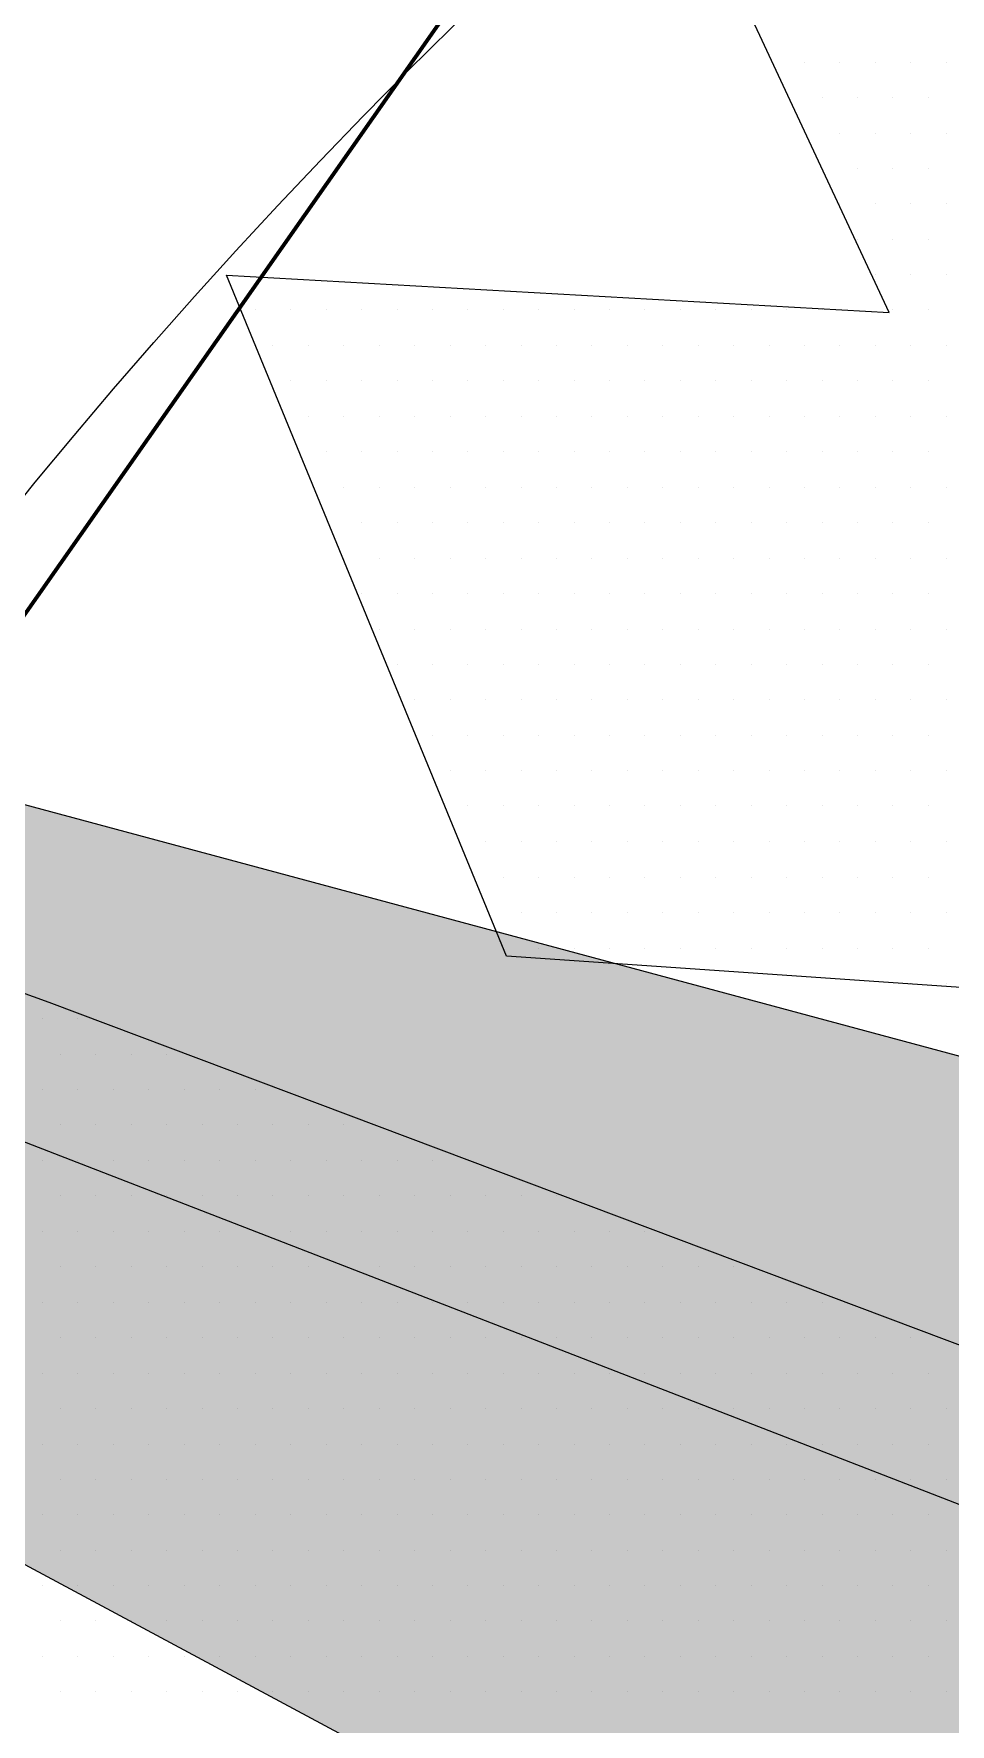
# Paper-space layout 'Layout1' of a CAD drawing. Extents: x -43 to 2298, y -18 to 768.
# Drawn here: x 1415.541 to 1417.914, y 74.926 to 79.303 of the extents above; entities that cross this region are included whole.
import ezdxf

# ---------------------------------------------------------------- set-up
doc = ezdxf.new("R2010")
doc.units = 0
doc.header["$LTSCALE"] = 2
doc.linetypes.add('CACHEX2', pattern=[0.75, 0.5, -0.25])
doc.layers.add('CARTOUCHE', color=7, linetype='Continuous')
doc.layers.add('LOGO', color=7, linetype='Continuous')

# ---------------------------------------------------------------- blocks, each defined once
blk = doc.blocks.new('A$C715108E3')
at = {"layer": 'LOGO', "color": 131}
for p, q in [((-15.2865, -5.8089), (-15.2865, -5.8089)), ((-15.203, -5.8089), (-15.203, -5.8089)), ((-15.1115, -5.8089), (-15.1115, -5.8089)), ((-15.0197, -5.8089), (-15.0197, -5.8089)), ((-14.9278, -5.8089), (-14.9278, -5.8089)), ((-14.8364, -5.8089), (-14.8364, -5.8089)), ((-15.2438, -5.9005), (-15.2438, -5.9005)), ((-15.1572, -5.9005), (-15.1572, -5.9005)), ((-15.0654, -5.9005), (-15.0654, -5.9005)), ((-14.9739, -5.9005), (-14.9739, -5.9005)), ((-14.8821, -5.9005), (-14.8821, -5.9005)), ((-15.2007, -5.9927), (-15.2007, -5.9927)), ((-15.1115, -5.9927), (-15.1115, -5.9927)), ((-15.0197, -5.9927), (-15.0197, -5.9927)), ((-14.9278, -5.9927), (-14.9278, -5.9927)), ((-14.8364, -5.9927), (-14.8364, -5.9927)), ((-15.1584, -6.0842), (-15.1584, -6.0842)), ((-15.1572, -6.0842), (-15.1572, -6.0842)), ((-15.0654, -6.0842), (-15.0654, -6.0842)), ((-14.9739, -6.0842), (-14.9739, -6.0842)), ((-14.8821, -6.0842), (-14.8821, -6.0842)), ((-15.1154, -6.1755), (-15.1154, -6.1755)), ((-15.1115, -6.1755), (-15.1115, -6.1755)), ((-15.0197, -6.1755), (-15.0197, -6.1755)), ((-14.9278, -6.1755), (-14.9278, -6.1755)), ((-14.8364, -6.1755), (-14.8364, -6.1755)), ((-15.0725, -6.2678), (-15.0725, -6.2678)), ((-15.0654, -6.2678), (-15.0654, -6.2678)), ((-14.9739, -6.2678), (-14.9739, -6.2678)), ((-14.8821, -6.2678), (-14.8821, -6.2678)), ((-15.0294, -6.3593), (-15.0294, -6.3593)), ((-15.0197, -6.3593), (-15.0197, -6.3593)), ((-14.9278, -6.3593), (-14.9278, -6.3593)), ((-14.8364, -6.3593), (-14.8364, -6.3593)), ((-16.6625, -6.4506), (-16.6625, -6.4506)), ((-16.625, -6.4506), (-16.625, -6.4506)), ((-16.5336, -6.4506), (-16.5336, -6.4506)), ((-16.4418, -6.4506), (-16.4418, -6.4506)), ((-16.3497, -6.4506), (-16.3497, -6.4506)), ((-16.2577, -6.4506), (-16.2577, -6.4506)), ((-16.1666, -6.4506), (-16.1666, -6.4506)), ((-16.0746, -6.4506), (-16.0746, -6.4506)), ((-15.983, -6.4506), (-15.983, -6.4506)), ((-15.8913, -6.4506), (-15.8913, -6.4506)), ((-15.7997, -6.4506), (-15.7997, -6.4506)), ((-15.7077, -6.4506), (-15.7077, -6.4506)), ((-15.616, -6.4506), (-15.616, -6.4506)), ((-15.5244, -6.4506), (-15.5244, -6.4506)), ((-15.4324, -6.4506), (-15.4324, -6.4506)), ((-15.3411, -6.4506), (-15.3411, -6.4506)), ((-15.2491, -6.4506), (-15.2491, -6.4506)), ((-15.1572, -6.4506), (-15.1572, -6.4506)), ((-14.9863, -6.4506), (-14.9863, -6.4506)), ((-14.9739, -6.4506), (-14.9739, -6.4506)), ((-14.8821, -6.4506), (-14.8821, -6.4506)), ((-16.6243, -6.5432), (-16.6243, -6.5432)), ((-16.5793, -6.5432), (-16.5793, -6.5432)), ((-16.4875, -6.5432), (-16.4875, -6.5432)), ((-16.3955, -6.5432), (-16.3955, -6.5432)), ((-16.3042, -6.5432), (-16.3042, -6.5432)), ((-16.2122, -6.5432), (-16.2122, -6.5432)), ((-16.1205, -6.5432), (-16.1205, -6.5432)), ((-16.0289, -6.5432), (-16.0289, -6.5432)), ((-15.9369, -6.5432), (-15.9369, -6.5432)), ((-15.8452, -6.5432), (-15.8452, -6.5432)), ((-15.7536, -6.5432), (-15.7536, -6.5432)), ((-15.6619, -6.5432), (-15.6619, -6.5432)), ((-15.5699, -6.5432), (-15.5699, -6.5432)), ((-15.4785, -6.5432), (-15.4785, -6.5432)), ((-15.3868, -6.5432), (-15.3868, -6.5432)), ((-15.2948, -6.5432), (-15.2948, -6.5432)), ((-15.203, -6.5432), (-15.203, -6.5432)), ((-15.1115, -6.5432), (-15.1115, -6.5432)), ((-15.0197, -6.5432), (-15.0197, -6.5432)), ((-14.9278, -6.5432), (-14.9278, -6.5432)), ((-14.8364, -6.5432), (-14.8364, -6.5432)), ((-16.5868, -6.6344), (-16.5868, -6.6344)), ((-16.5336, -6.6344), (-16.5336, -6.6344)), ((-16.4418, -6.6344), (-16.4418, -6.6344)), ((-16.3497, -6.6344), (-16.3497, -6.6344)), ((-16.2577, -6.6344), (-16.2577, -6.6344)), ((-16.1666, -6.6344), (-16.1666, -6.6344)), ((-16.0746, -6.6344), (-16.0746, -6.6344)), ((-15.983, -6.6344), (-15.983, -6.6344)), ((-15.8913, -6.6344), (-15.8913, -6.6344)), ((-15.7997, -6.6344), (-15.7997, -6.6344)), ((-15.7077, -6.6344), (-15.7077, -6.6344)), ((-15.616, -6.6344), (-15.616, -6.6344)), ((-15.5244, -6.6344), (-15.5244, -6.6344)), ((-15.4324, -6.6344), (-15.4324, -6.6344)), ((-15.3411, -6.6344), (-15.3411, -6.6344)), ((-15.2491, -6.6344), (-15.2491, -6.6344)), ((-15.1572, -6.6344), (-15.1572, -6.6344)), ((-15.0654, -6.6344), (-15.0654, -6.6344)), ((-14.9739, -6.6344), (-14.9739, -6.6344)), ((-14.8821, -6.6344), (-14.8821, -6.6344)), ((-16.5493, -6.7259), (-16.5493, -6.7259)), ((-16.4875, -6.7259), (-16.4875, -6.7259)), ((-16.3955, -6.7259), (-16.3955, -6.7259)), ((-16.3042, -6.7259), (-16.3042, -6.7259)), ((-16.2122, -6.7259), (-16.2122, -6.7259)), ((-16.1205, -6.7259), (-16.1205, -6.7259)), ((-16.0289, -6.7259), (-16.0289, -6.7259)), ((-15.9369, -6.7259), (-15.9369, -6.7259)), ((-15.8452, -6.7259), (-15.8452, -6.7259)), ((-15.7536, -6.7259), (-15.7536, -6.7259)), ((-15.6619, -6.7259), (-15.6619, -6.7259)), ((-15.5699, -6.7259), (-15.5699, -6.7259)), ((-15.4785, -6.7259), (-15.4785, -6.7259)), ((-15.3868, -6.7259), (-15.3868, -6.7259)), ((-15.2948, -6.7259), (-15.2948, -6.7259)), ((-15.203, -6.7259), (-15.203, -6.7259)), ((-15.1115, -6.7259), (-15.1115, -6.7259)), ((-15.0197, -6.7259), (-15.0197, -6.7259)), ((-14.9278, -6.7259), (-14.9278, -6.7259)), ((-14.8364, -6.7259), (-14.8364, -6.7259)), ((-16.5115, -6.8181), (-16.5115, -6.8181)), ((-16.4418, -6.8181), (-16.4418, -6.8181)), ((-16.3497, -6.8181), (-16.3497, -6.8181)), ((-16.2577, -6.8181), (-16.2577, -6.8181)), ((-16.1666, -6.8181), (-16.1666, -6.8181)), ((-16.0746, -6.8181), (-16.0746, -6.8181)), ((-15.983, -6.8181), (-15.983, -6.8181)), ((-15.8913, -6.8181), (-15.8913, -6.8181)), ((-15.7997, -6.8181), (-15.7997, -6.8181)), ((-15.7077, -6.8181), (-15.7077, -6.8181)), ((-15.616, -6.8181), (-15.616, -6.8181)), ((-15.5244, -6.8181), (-15.5244, -6.8181)), ((-15.4324, -6.8181), (-15.4324, -6.8181)), ((-15.3411, -6.8181), (-15.3411, -6.8181)), ((-15.2491, -6.8181), (-15.2491, -6.8181)), ((-15.1572, -6.8181), (-15.1572, -6.8181)), ((-15.0654, -6.8181), (-15.0654, -6.8181)), ((-14.9739, -6.8181), (-14.9739, -6.8181)), ((-14.8821, -6.8181), (-14.8821, -6.8181)), ((-16.4736, -6.9095), (-16.4736, -6.9095)), ((-16.3955, -6.9095), (-16.3955, -6.9095)), ((-16.3042, -6.9095), (-16.3042, -6.9095)), ((-16.2122, -6.9095), (-16.2122, -6.9095)), ((-16.1205, -6.9095), (-16.1205, -6.9095)), ((-16.0289, -6.9095), (-16.0289, -6.9095)), ((-15.9369, -6.9095), (-15.9369, -6.9095)), ((-15.8452, -6.9095), (-15.8452, -6.9095)), ((-15.7536, -6.9095), (-15.7536, -6.9095)), ((-15.6619, -6.9095), (-15.6619, -6.9095)), ((-15.5699, -6.9095), (-15.5699, -6.9095)), ((-15.4785, -6.9095), (-15.4785, -6.9095)), ((-15.3868, -6.9095), (-15.3868, -6.9095)), ((-15.2948, -6.9095), (-15.2948, -6.9095)), ((-15.203, -6.9095), (-15.203, -6.9095)), ((-15.1115, -6.9095), (-15.1115, -6.9095)), ((-15.0197, -6.9095), (-15.0197, -6.9095)), ((-14.9278, -6.9095), (-14.9278, -6.9095)), ((-14.8364, -6.9095), (-14.8364, -6.9095)), ((-16.4358, -7.0019), (-16.4358, -7.0019)), ((-16.3497, -7.0019), (-16.3497, -7.0019)), ((-16.2577, -7.0019), (-16.2577, -7.0019)), ((-16.1666, -7.0019), (-16.1666, -7.0019)), ((-16.0746, -7.0019), (-16.0746, -7.0019)), ((-15.983, -7.0019), (-15.983, -7.0019)), ((-15.8913, -7.0019), (-15.8913, -7.0019)), ((-15.7997, -7.0019), (-15.7997, -7.0019)), ((-15.7077, -7.0019), (-15.7077, -7.0019)), ((-15.616, -7.0019), (-15.616, -7.0019)), ((-15.5244, -7.0019), (-15.5244, -7.0019)), ((-15.4324, -7.0019), (-15.4324, -7.0019)), ((-15.3411, -7.0019), (-15.3411, -7.0019)), ((-15.2491, -7.0019), (-15.2491, -7.0019)), ((-15.1572, -7.0019), (-15.1572, -7.0019)), ((-15.0654, -7.0019), (-15.0654, -7.0019)), ((-14.9739, -7.0019), (-14.9739, -7.0019)), ((-14.8821, -7.0019), (-14.8821, -7.0019)), ((-16.3981, -7.0932), (-16.3981, -7.0932)), ((-16.3955, -7.0932), (-16.3955, -7.0932)), ((-16.3042, -7.0932), (-16.3042, -7.0932)), ((-16.2122, -7.0932), (-16.2122, -7.0932)), ((-16.1205, -7.0932), (-16.1205, -7.0932)), ((-16.0289, -7.0932), (-16.0289, -7.0932)), ((-15.9369, -7.0932), (-15.9369, -7.0932)), ((-15.8452, -7.0932), (-15.8452, -7.0932)), ((-15.7536, -7.0932), (-15.7536, -7.0932)), ((-15.6619, -7.0932), (-15.6619, -7.0932)), ((-15.5699, -7.0932), (-15.5699, -7.0932)), ((-15.4785, -7.0932), (-15.4785, -7.0932)), ((-15.3868, -7.0932), (-15.3868, -7.0932)), ((-15.2948, -7.0932), (-15.2948, -7.0932)), ((-15.203, -7.0932), (-15.203, -7.0932)), ((-15.1115, -7.0932), (-15.1115, -7.0932)), ((-15.0197, -7.0932), (-15.0197, -7.0932)), ((-14.9278, -7.0932), (-14.9278, -7.0932)), ((-14.8364, -7.0932), (-14.8364, -7.0932)), ((-16.3608, -7.1847), (-16.3608, -7.1847)), ((-16.3497, -7.1847), (-16.3497, -7.1847)), ((-16.2577, -7.1847), (-16.2577, -7.1847)), ((-16.1666, -7.1847), (-16.1666, -7.1847)), ((-16.0746, -7.1847), (-16.0746, -7.1847)), ((-15.983, -7.1847), (-15.983, -7.1847)), ((-15.8913, -7.1847), (-15.8913, -7.1847)), ((-15.7997, -7.1847), (-15.7997, -7.1847)), ((-15.7077, -7.1847), (-15.7077, -7.1847)), ((-15.616, -7.1847), (-15.616, -7.1847)), ((-15.5244, -7.1847), (-15.5244, -7.1847)), ((-15.4324, -7.1847), (-15.4324, -7.1847)), ((-15.3411, -7.1847), (-15.3411, -7.1847)), ((-15.2491, -7.1847), (-15.2491, -7.1847)), ((-15.1572, -7.1847), (-15.1572, -7.1847)), ((-15.0654, -7.1847), (-15.0654, -7.1847)), ((-14.9739, -7.1847), (-14.9739, -7.1847)), ((-14.8821, -7.1847), (-14.8821, -7.1847)), ((-16.3226, -7.2773), (-16.3226, -7.2773)), ((-16.3042, -7.2773), (-16.3042, -7.2773)), ((-16.2122, -7.2773), (-16.2122, -7.2773)), ((-16.1205, -7.2773), (-16.1205, -7.2773)), ((-16.0289, -7.2773), (-16.0289, -7.2773)), ((-15.9369, -7.2773), (-15.9369, -7.2773)), ((-15.8452, -7.2773), (-15.8452, -7.2773)), ((-15.7536, -7.2773), (-15.7536, -7.2773)), ((-15.6619, -7.2773), (-15.6619, -7.2773)), ((-15.5699, -7.2773), (-15.5699, -7.2773)), ((-15.4785, -7.2773), (-15.4785, -7.2773)), ((-15.3868, -7.2773), (-15.3868, -7.2773)), ((-15.2948, -7.2773), (-15.2948, -7.2773)), ((-15.203, -7.2773), (-15.203, -7.2773)), ((-15.1115, -7.2773), (-15.1115, -7.2773)), ((-15.0197, -7.2773), (-15.0197, -7.2773)), ((-14.9278, -7.2773), (-14.9278, -7.2773)), ((-14.8364, -7.2773), (-14.8364, -7.2773)), ((-16.2851, -7.3685), (-16.2851, -7.3685)), ((-16.2577, -7.3685), (-16.2577, -7.3685)), ((-16.1666, -7.3685), (-16.1666, -7.3685)), ((-16.0746, -7.3685), (-16.0746, -7.3685)), ((-15.983, -7.3685), (-15.983, -7.3685)), ((-15.8913, -7.3685), (-15.8913, -7.3685)), ((-15.7997, -7.3685), (-15.7997, -7.3685)), ((-15.7077, -7.3685), (-15.7077, -7.3685)), ((-15.616, -7.3685), (-15.616, -7.3685)), ((-15.5244, -7.3685), (-15.5244, -7.3685)), ((-15.4324, -7.3685), (-15.4324, -7.3685)), ((-15.3411, -7.3685), (-15.3411, -7.3685)), ((-15.2491, -7.3685), (-15.2491, -7.3685)), ((-15.1572, -7.3685), (-15.1572, -7.3685)), ((-15.0654, -7.3685), (-15.0654, -7.3685)), ((-14.9739, -7.3685), (-14.9739, -7.3685)), ((-14.8821, -7.3685), (-14.8821, -7.3685)), ((-16.2476, -7.4598), (-16.2476, -7.4598)), ((-16.2122, -7.4598), (-16.2122, -7.4598)), ((-16.1205, -7.4598), (-16.1205, -7.4598)), ((-16.0289, -7.4598), (-16.0289, -7.4598)), ((-15.9369, -7.4598), (-15.9369, -7.4598)), ((-15.8452, -7.4598), (-15.8452, -7.4598)), ((-15.7536, -7.4598), (-15.7536, -7.4598)), ((-15.6619, -7.4598), (-15.6619, -7.4598)), ((-15.5699, -7.4598), (-15.5699, -7.4598)), ((-15.4785, -7.4598), (-15.4785, -7.4598)), ((-15.3868, -7.4598), (-15.3868, -7.4598)), ((-15.2948, -7.4598), (-15.2948, -7.4598)), ((-15.203, -7.4598), (-15.203, -7.4598)), ((-15.1115, -7.4598), (-15.1115, -7.4598)), ((-15.0197, -7.4598), (-15.0197, -7.4598)), ((-14.9278, -7.4598), (-14.9278, -7.4598)), ((-14.8364, -7.4598), (-14.8364, -7.4598)), ((-16.2094, -7.5524), (-16.2094, -7.5524)), ((-16.1666, -7.5524), (-16.1666, -7.5524)), ((-16.0746, -7.5524), (-16.0746, -7.5524)), ((-15.983, -7.5524), (-15.983, -7.5524)), ((-15.8913, -7.5524), (-15.8913, -7.5524)), ((-15.7997, -7.5524), (-15.7997, -7.5524)), ((-15.7077, -7.5524), (-15.7077, -7.5524)), ((-15.616, -7.5524), (-15.616, -7.5524)), ((-15.5244, -7.5524), (-15.5244, -7.5524)), ((-15.4324, -7.5524), (-15.4324, -7.5524)), ((-15.3411, -7.5524), (-15.3411, -7.5524)), ((-15.2491, -7.5524), (-15.2491, -7.5524)), ((-15.1572, -7.5524), (-15.1572, -7.5524)), ((-15.0654, -7.5524), (-15.0654, -7.5524)), ((-14.9739, -7.5524), (-14.9739, -7.5524)), ((-14.8821, -7.5524), (-14.8821, -7.5524)), ((-16.1721, -7.6438), (-16.1721, -7.6438)), ((-16.1205, -7.6438), (-16.1205, -7.6438)), ((-16.0289, -7.6438), (-16.0289, -7.6438)), ((-15.9369, -7.6438), (-15.9369, -7.6438)), ((-15.8452, -7.6438), (-15.8452, -7.6438)), ((-15.7536, -7.6438), (-15.7536, -7.6438)), ((-15.6619, -7.6438), (-15.6619, -7.6438)), ((-15.5699, -7.6438), (-15.5699, -7.6438)), ((-15.4785, -7.6438), (-15.4785, -7.6438)), ((-15.3868, -7.6438), (-15.3868, -7.6438)), ((-15.2948, -7.6438), (-15.2948, -7.6438)), ((-15.203, -7.6438), (-15.203, -7.6438)), ((-15.1115, -7.6438), (-15.1115, -7.6438)), ((-15.0197, -7.6438), (-15.0197, -7.6438)), ((-14.9278, -7.6438), (-14.9278, -7.6438)), ((-14.8364, -7.6438), (-14.8364, -7.6438)), ((-16.1344, -7.7349), (-16.1344, -7.7349)), ((-16.0746, -7.7349), (-16.0746, -7.7349)), ((-15.983, -7.7349), (-15.983, -7.7349)), ((-15.8913, -7.7349), (-15.8913, -7.7349)), ((-15.7997, -7.7349), (-15.7997, -7.7349)), ((-15.7077, -7.7349), (-15.7077, -7.7349)), ((-15.616, -7.7349), (-15.616, -7.7349)), ((-15.5244, -7.7349), (-15.5244, -7.7349)), ((-15.4324, -7.7349), (-15.4324, -7.7349)), ((-15.3411, -7.7349), (-15.3411, -7.7349)), ((-15.2491, -7.7349), (-15.2491, -7.7349)), ((-15.1572, -7.7349), (-15.1572, -7.7349)), ((-15.0654, -7.7349), (-15.0654, -7.7349)), ((-14.9739, -7.7349), (-14.9739, -7.7349)), ((-14.8821, -7.7349), (-14.8821, -7.7349)), ((-16.0965, -7.8275), (-16.0965, -7.8275)), ((-16.0289, -7.8275), (-16.0289, -7.8275)), ((-15.9369, -7.8275), (-15.9369, -7.8275)), ((-15.8452, -7.8275), (-15.8452, -7.8275)), ((-15.7536, -7.8275), (-15.7536, -7.8275)), ((-15.6619, -7.8275), (-15.6619, -7.8275)), ((-15.5699, -7.8275), (-15.5699, -7.8275)), ((-15.4785, -7.8275), (-15.4785, -7.8275)), ((-15.3868, -7.8275), (-15.3868, -7.8275)), ((-15.2948, -7.8275), (-15.2948, -7.8275)), ((-15.203, -7.8275), (-15.203, -7.8275)), ((-15.1115, -7.8275), (-15.1115, -7.8275)), ((-15.0197, -7.8275), (-15.0197, -7.8275)), ((-14.9278, -7.8275), (-14.9278, -7.8275)), ((-14.8364, -7.8275), (-14.8364, -7.8275)), ((-16.0589, -7.919), (-16.0589, -7.919)), ((-15.983, -7.919), (-15.983, -7.919)), ((-15.8913, -7.919), (-15.8913, -7.919)), ((-15.7997, -7.919), (-15.7997, -7.919)), ((-15.7077, -7.919), (-15.7077, -7.919)), ((-15.616, -7.919), (-15.616, -7.919)), ((-15.5244, -7.919), (-15.5244, -7.919)), ((-15.4324, -7.919), (-15.4324, -7.919)), ((-15.3411, -7.919), (-15.3411, -7.919)), ((-15.2491, -7.919), (-15.2491, -7.919)), ((-15.1572, -7.919), (-15.1572, -7.919)), ((-15.0654, -7.919), (-15.0654, -7.919)), ((-14.9739, -7.919), (-14.9739, -7.919)), ((-14.8821, -7.919), (-14.8821, -7.919)), ((-16.0208, -8.01), (-16.0208, -8.01)), ((-15.9369, -8.01), (-15.9369, -8.01)), ((-15.8452, -8.01), (-15.8452, -8.01)), ((-15.7536, -8.01), (-15.7536, -8.01)), ((-15.6619, -8.01), (-15.6619, -8.01)), ((-15.5699, -8.01), (-15.5699, -8.01)), ((-15.4785, -8.01), (-15.4785, -8.01)), ((-15.3868, -8.01), (-15.3868, -8.01)), ((-15.2948, -8.01), (-15.2948, -8.01)), ((-15.203, -8.01), (-15.203, -8.01)), ((-15.1115, -8.01), (-15.1115, -8.01)), ((-15.0197, -8.01), (-15.0197, -8.01)), ((-14.9278, -8.01), (-14.9278, -8.01)), ((-14.8364, -8.01), (-14.8364, -8.01)), ((-15.9833, -8.1028), (-15.9833, -8.1028)), ((-15.983, -8.1028), (-15.983, -8.1028)), ((-15.8913, -8.1028), (-15.8913, -8.1028)), ((-15.7997, -8.1028), (-15.7997, -8.1028)), ((-15.7077, -8.1028), (-15.7077, -8.1028)), ((-15.616, -8.1028), (-15.616, -8.1028)), ((-15.5244, -8.1028), (-15.5244, -8.1028)), ((-15.4324, -8.1028), (-15.4324, -8.1028)), ((-15.3411, -8.1028), (-15.3411, -8.1028)), ((-15.2491, -8.1028), (-15.2491, -8.1028)), ((-15.1572, -8.1028), (-15.1572, -8.1028)), ((-15.0654, -8.1028), (-15.0654, -8.1028)), ((-14.9739, -8.1028), (-14.9739, -8.1028)), ((-14.8821, -8.1028), (-14.8821, -8.1028)), ((-14.9571, -8.1941), (-14.9571, -8.1941)), ((-14.9278, -8.1941), (-14.9278, -8.1941)), ((-14.8364, -8.1941), (-14.8364, -8.1941)), ((-17.1753, -8.2855), (-17.1753, -8.2855)), ((-17.0842, -8.2855), (-17.0842, -8.2855)), ((-17.1296, -8.3777), (-17.1296, -8.3777)), ((-17.0377, -8.3777), (-17.0377, -8.3777)), ((-16.9463, -8.3777), (-16.9463, -8.3777)), ((-16.8544, -8.3777), (-16.8544, -8.3777)), ((-17.1753, -8.4692), (-17.1753, -8.4692)), ((-17.0842, -8.4692), (-17.0842, -8.4692)), ((-16.992, -8.4692), (-16.992, -8.4692)), ((-16.9002, -8.4692), (-16.9002, -8.4692)), ((-16.8087, -8.4692), (-16.8087, -8.4692)), ((-16.7169, -8.4692), (-16.7169, -8.4692)), ((-16.6249, -8.4692), (-16.6249, -8.4692)), ((-17.1296, -8.5607), (-17.1296, -8.5607)), ((-17.0377, -8.5607), (-17.0377, -8.5607)), ((-16.9463, -8.5607), (-16.9463, -8.5607)), ((-16.8544, -8.5607), (-16.8544, -8.5607)), ((-16.7626, -8.5607), (-16.7626, -8.5607)), ((-16.6713, -8.5607), (-16.6713, -8.5607)), ((-16.5793, -8.5607), (-16.5793, -8.5607)), ((-16.4873, -8.5607), (-16.4873, -8.5607)), ((-16.3953, -8.5607), (-16.3953, -8.5607)), ((-17.1753, -8.6529), (-17.1753, -8.6529)), ((-17.0842, -8.6529), (-17.0842, -8.6529)), ((-16.992, -8.6529), (-16.992, -8.6529)), ((-16.9002, -8.6529), (-16.9002, -8.6529)), ((-16.8087, -8.6529), (-16.8087, -8.6529)), ((-16.7169, -8.6529), (-16.7169, -8.6529)), ((-16.6249, -8.6529), (-16.6249, -8.6529)), ((-16.5336, -8.6529), (-16.5336, -8.6529)), ((-16.4416, -8.6529), (-16.4416, -8.6529)), ((-16.3496, -8.6529), (-16.3496, -8.6529)), ((-16.2577, -8.6529), (-16.2577, -8.6529)), ((-16.1666, -8.6529), (-16.1666, -8.6529)), ((-16.0744, -8.6529), (-16.0744, -8.6529)), ((-17.1296, -8.7445), (-17.1296, -8.7445)), ((-17.0377, -8.7445), (-17.0377, -8.7445)), ((-16.9463, -8.7445), (-16.9463, -8.7445)), ((-16.8544, -8.7445), (-16.8544, -8.7445)), ((-16.7626, -8.7445), (-16.7626, -8.7445)), ((-16.6713, -8.7445), (-16.6713, -8.7445)), ((-16.5793, -8.7445), (-16.5793, -8.7445)), ((-16.4873, -8.7445), (-16.4873, -8.7445)), ((-16.3953, -8.7445), (-16.3953, -8.7445)), ((-16.3042, -8.7445), (-16.3042, -8.7445)), ((-16.2124, -8.7445), (-16.2124, -8.7445)), ((-16.1203, -8.7445), (-16.1203, -8.7445)), ((-16.0287, -8.7445), (-16.0287, -8.7445)), ((-15.9369, -8.7445), (-15.9369, -8.7445)), ((-15.845, -8.7445), (-15.845, -8.7445)), ((-17.1753, -8.8356), (-17.1753, -8.8356)), ((-17.0842, -8.8356), (-17.0842, -8.8356)), ((-16.992, -8.8356), (-16.992, -8.8356)), ((-16.9002, -8.8356), (-16.9002, -8.8356)), ((-16.8087, -8.8356), (-16.8087, -8.8356)), ((-16.7169, -8.8356), (-16.7169, -8.8356)), ((-16.6249, -8.8356), (-16.6249, -8.8356)), ((-16.5336, -8.8356), (-16.5336, -8.8356)), ((-16.4416, -8.8356), (-16.4416, -8.8356)), ((-16.3496, -8.8356), (-16.3496, -8.8356)), ((-16.2577, -8.8356), (-16.2577, -8.8356)), ((-16.1666, -8.8356), (-16.1666, -8.8356)), ((-16.0744, -8.8356), (-16.0744, -8.8356)), ((-15.9828, -8.8356), (-15.9828, -8.8356)), ((-15.8915, -8.8356), (-15.8915, -8.8356)), ((-15.7995, -8.8356), (-15.7995, -8.8356)), ((-15.7075, -8.8356), (-15.7075, -8.8356)), ((-15.6162, -8.8356), (-15.6162, -8.8356)), ((-17.1296, -8.9282), (-17.1296, -8.9282)), ((-17.0377, -8.9282), (-17.0377, -8.9282)), ((-16.9463, -8.9282), (-16.9463, -8.9282)), ((-16.8544, -8.9282), (-16.8544, -8.9282)), ((-16.7626, -8.9282), (-16.7626, -8.9282)), ((-16.6713, -8.9282), (-16.6713, -8.9282)), ((-16.5793, -8.9282), (-16.5793, -8.9282)), ((-16.4873, -8.9282), (-16.4873, -8.9282)), ((-16.3953, -8.9282), (-16.3953, -8.9282)), ((-16.3042, -8.9282), (-16.3042, -8.9282)), ((-16.2124, -8.9282), (-16.2124, -8.9282)), ((-16.1203, -8.9282), (-16.1203, -8.9282)), ((-16.0287, -8.9282), (-16.0287, -8.9282)), ((-15.9369, -8.9282), (-15.9369, -8.9282)), ((-15.845, -8.9282), (-15.845, -8.9282)), ((-15.7538, -8.9282), (-15.7538, -8.9282)), ((-15.6617, -8.9282), (-15.6617, -8.9282)), ((-15.5699, -8.9282), (-15.5699, -8.9282)), ((-15.4786, -8.9282), (-15.4786, -8.9282)), ((-15.3866, -8.9282), (-15.3866, -8.9282)), ((-17.1753, -9.0196), (-17.1753, -9.0196)), ((-17.0842, -9.0196), (-17.0842, -9.0196)), ((-16.992, -9.0196), (-16.992, -9.0196)), ((-16.9002, -9.0196), (-16.9002, -9.0196)), ((-16.8087, -9.0196), (-16.8087, -9.0196)), ((-16.7169, -9.0196), (-16.7169, -9.0196)), ((-16.6249, -9.0196), (-16.6249, -9.0196)), ((-16.5336, -9.0196), (-16.5336, -9.0196)), ((-16.4416, -9.0196), (-16.4416, -9.0196)), ((-16.3496, -9.0196), (-16.3496, -9.0196)), ((-16.2577, -9.0196), (-16.2577, -9.0196)), ((-16.1666, -9.0196), (-16.1666, -9.0196)), ((-16.0744, -9.0196), (-16.0744, -9.0196)), ((-15.9828, -9.0196), (-15.9828, -9.0196)), ((-15.8915, -9.0196), (-15.8915, -9.0196)), ((-15.7995, -9.0196), (-15.7995, -9.0196)), ((-15.7075, -9.0196), (-15.7075, -9.0196)), ((-15.6162, -9.0196), (-15.6162, -9.0196)), ((-15.5246, -9.0196), (-15.5246, -9.0196)), ((-15.4325, -9.0196), (-15.4325, -9.0196)), ((-15.3409, -9.0196), (-15.3409, -9.0196)), ((-15.2491, -9.0196), (-15.2491, -9.0196)), ((-15.1572, -9.0196), (-15.1572, -9.0196)), ((-17.1296, -9.1109), (-17.1296, -9.1109)), ((-17.0377, -9.1109), (-17.0377, -9.1109)), ((-16.9463, -9.1109), (-16.9463, -9.1109)), ((-16.8544, -9.1109), (-16.8544, -9.1109)), ((-16.7626, -9.1109), (-16.7626, -9.1109)), ((-16.6713, -9.1109), (-16.6713, -9.1109)), ((-16.5793, -9.1109), (-16.5793, -9.1109)), ((-16.4873, -9.1109), (-16.4873, -9.1109)), ((-16.3953, -9.1109), (-16.3953, -9.1109)), ((-16.3042, -9.1109), (-16.3042, -9.1109)), ((-16.2124, -9.1109), (-16.2124, -9.1109)), ((-16.1203, -9.1109), (-16.1203, -9.1109)), ((-16.0287, -9.1109), (-16.0287, -9.1109)), ((-15.9369, -9.1109), (-15.9369, -9.1109)), ((-15.845, -9.1109), (-15.845, -9.1109)), ((-15.7538, -9.1109), (-15.7538, -9.1109)), ((-15.6617, -9.1109), (-15.6617, -9.1109)), ((-15.5699, -9.1109), (-15.5699, -9.1109)), ((-15.4786, -9.1109), (-15.4786, -9.1109)), ((-15.3866, -9.1109), (-15.3866, -9.1109)), ((-15.2948, -9.1109), (-15.2948, -9.1109)), ((-15.203, -9.1109), (-15.203, -9.1109)), ((-15.1117, -9.1109), (-15.1117, -9.1109)), ((-15.0197, -9.1109), (-15.0197, -9.1109)), ((-14.9278, -9.1109), (-14.9278, -9.1109)), ((-17.1753, -9.2033), (-17.1753, -9.2033)), ((-17.0842, -9.2033), (-17.0842, -9.2033)), ((-16.992, -9.2033), (-16.992, -9.2033)), ((-16.9002, -9.2033), (-16.9002, -9.2033)), ((-16.8087, -9.2033), (-16.8087, -9.2033)), ((-16.7169, -9.2033), (-16.7169, -9.2033)), ((-16.6249, -9.2033), (-16.6249, -9.2033)), ((-16.5336, -9.2033), (-16.5336, -9.2033)), ((-16.4416, -9.2033), (-16.4416, -9.2033)), ((-16.3496, -9.2033), (-16.3496, -9.2033)), ((-16.2577, -9.2033), (-16.2577, -9.2033)), ((-16.1666, -9.2033), (-16.1666, -9.2033)), ((-16.0744, -9.2033), (-16.0744, -9.2033)), ((-15.9828, -9.2033), (-15.9828, -9.2033)), ((-15.8915, -9.2033), (-15.8915, -9.2033)), ((-15.7995, -9.2033), (-15.7995, -9.2033)), ((-15.7075, -9.2033), (-15.7075, -9.2033)), ((-15.6162, -9.2033), (-15.6162, -9.2033)), ((-15.5246, -9.2033), (-15.5246, -9.2033)), ((-15.4325, -9.2033), (-15.4325, -9.2033)), ((-15.3409, -9.2033), (-15.3409, -9.2033)), ((-15.2491, -9.2033), (-15.2491, -9.2033)), ((-15.1572, -9.2033), (-15.1572, -9.2033)), ((-15.0652, -9.2033), (-15.0652, -9.2033)), ((-14.9739, -9.2033), (-14.9739, -9.2033)), ((-14.8819, -9.2033), (-14.8819, -9.2033)), ((-17.1296, -9.2946), (-17.1296, -9.2946)), ((-17.0377, -9.2946), (-17.0377, -9.2946)), ((-16.9463, -9.2946), (-16.9463, -9.2946)), ((-16.8544, -9.2946), (-16.8544, -9.2946)), ((-16.7626, -9.2946), (-16.7626, -9.2946)), ((-16.6713, -9.2946), (-16.6713, -9.2946)), ((-16.5793, -9.2946), (-16.5793, -9.2946)), ((-16.4873, -9.2946), (-16.4873, -9.2946)), ((-16.3953, -9.2946), (-16.3953, -9.2946)), ((-16.3042, -9.2946), (-16.3042, -9.2946)), ((-16.2124, -9.2946), (-16.2124, -9.2946)), ((-16.1203, -9.2946), (-16.1203, -9.2946)), ((-16.0287, -9.2946), (-16.0287, -9.2946)), ((-15.9369, -9.2946), (-15.9369, -9.2946)), ((-15.845, -9.2946), (-15.845, -9.2946)), ((-15.7538, -9.2946), (-15.7538, -9.2946)), ((-15.6617, -9.2946), (-15.6617, -9.2946)), ((-15.5699, -9.2946), (-15.5699, -9.2946)), ((-15.4786, -9.2946), (-15.4786, -9.2946)), ((-15.3866, -9.2946), (-15.3866, -9.2946)), ((-15.2948, -9.2946), (-15.2948, -9.2946)), ((-15.203, -9.2946), (-15.203, -9.2946)), ((-15.1117, -9.2946), (-15.1117, -9.2946)), ((-15.0197, -9.2946), (-15.0197, -9.2946)), ((-14.9278, -9.2946), (-14.9278, -9.2946)), ((-14.8364, -9.2946), (-14.8364, -9.2946)), ((-17.1753, -9.387), (-17.1753, -9.387)), ((-17.0842, -9.387), (-17.0842, -9.387)), ((-16.992, -9.387), (-16.992, -9.387)), ((-16.9002, -9.387), (-16.9002, -9.387)), ((-16.8087, -9.387), (-16.8087, -9.387)), ((-16.7169, -9.387), (-16.7169, -9.387)), ((-16.6249, -9.387), (-16.6249, -9.387)), ((-16.5336, -9.387), (-16.5336, -9.387)), ((-16.4416, -9.387), (-16.4416, -9.387)), ((-16.3496, -9.387), (-16.3496, -9.387)), ((-16.2577, -9.387), (-16.2577, -9.387)), ((-16.1666, -9.387), (-16.1666, -9.387)), ((-16.0744, -9.387), (-16.0744, -9.387)), ((-15.9828, -9.387), (-15.9828, -9.387)), ((-15.8915, -9.387), (-15.8915, -9.387)), ((-15.7995, -9.387), (-15.7995, -9.387)), ((-15.7075, -9.387), (-15.7075, -9.387)), ((-15.6162, -9.387), (-15.6162, -9.387)), ((-15.5246, -9.387), (-15.5246, -9.387)), ((-15.4325, -9.387), (-15.4325, -9.387)), ((-15.3409, -9.387), (-15.3409, -9.387)), ((-15.2491, -9.387), (-15.2491, -9.387)), ((-15.1572, -9.387), (-15.1572, -9.387)), ((-15.0652, -9.387), (-15.0652, -9.387)), ((-14.9739, -9.387), (-14.9739, -9.387)), ((-14.8819, -9.387), (-14.8819, -9.387)), ((-17.1296, -9.4786), (-17.1296, -9.4786)), ((-17.0377, -9.4786), (-17.0377, -9.4786)), ((-16.9463, -9.4786), (-16.9463, -9.4786)), ((-16.8544, -9.4786), (-16.8544, -9.4786)), ((-16.7626, -9.4786), (-16.7626, -9.4786)), ((-16.6713, -9.4786), (-16.6713, -9.4786)), ((-16.5793, -9.4786), (-16.5793, -9.4786)), ((-16.4873, -9.4786), (-16.4873, -9.4786)), ((-16.3953, -9.4786), (-16.3953, -9.4786)), ((-16.3042, -9.4786), (-16.3042, -9.4786)), ((-16.2124, -9.4786), (-16.2124, -9.4786)), ((-16.1203, -9.4786), (-16.1203, -9.4786)), ((-16.0287, -9.4786), (-16.0287, -9.4786)), ((-15.9369, -9.4786), (-15.9369, -9.4786)), ((-15.845, -9.4786), (-15.845, -9.4786)), ((-15.7538, -9.4786), (-15.7538, -9.4786)), ((-15.6617, -9.4786), (-15.6617, -9.4786)), ((-15.5699, -9.4786), (-15.5699, -9.4786)), ((-15.4786, -9.4786), (-15.4786, -9.4786)), ((-15.3866, -9.4786), (-15.3866, -9.4786)), ((-15.2948, -9.4786), (-15.2948, -9.4786)), ((-15.203, -9.4786), (-15.203, -9.4786)), ((-15.1117, -9.4786), (-15.1117, -9.4786)), ((-15.0197, -9.4786), (-15.0197, -9.4786)), ((-14.9278, -9.4786), (-14.9278, -9.4786)), ((-14.8364, -9.4786), (-14.8364, -9.4786)), ((-17.1753, -9.5697), (-17.1753, -9.5697)), ((-17.0842, -9.5697), (-17.0842, -9.5697)), ((-16.992, -9.5697), (-16.992, -9.5697)), ((-16.9002, -9.5697), (-16.9002, -9.5697)), ((-16.8087, -9.5697), (-16.8087, -9.5697)), ((-16.7169, -9.5697), (-16.7169, -9.5697)), ((-16.6249, -9.5697), (-16.6249, -9.5697)), ((-16.5336, -9.5697), (-16.5336, -9.5697)), ((-16.4416, -9.5697), (-16.4416, -9.5697)), ((-16.3496, -9.5697), (-16.3496, -9.5697)), ((-16.2577, -9.5697), (-16.2577, -9.5697)), ((-16.1666, -9.5697), (-16.1666, -9.5697)), ((-16.0744, -9.5697), (-16.0744, -9.5697)), ((-15.9828, -9.5697), (-15.9828, -9.5697)), ((-15.8915, -9.5697), (-15.8915, -9.5697)), ((-15.7995, -9.5697), (-15.7995, -9.5697)), ((-15.7075, -9.5697), (-15.7075, -9.5697)), ((-15.6162, -9.5697), (-15.6162, -9.5697)), ((-15.5246, -9.5697), (-15.5246, -9.5697)), ((-15.4325, -9.5697), (-15.4325, -9.5697)), ((-15.3409, -9.5697), (-15.3409, -9.5697)), ((-15.2491, -9.5697), (-15.2491, -9.5697)), ((-15.1572, -9.5697), (-15.1572, -9.5697)), ((-15.0652, -9.5697), (-15.0652, -9.5697)), ((-14.9739, -9.5697), (-14.9739, -9.5697)), ((-14.8819, -9.5697), (-14.8819, -9.5697)), ((-17.1296, -9.6623), (-17.1296, -9.6623)), ((-17.0377, -9.6623), (-17.0377, -9.6623)), ((-16.9463, -9.6623), (-16.9463, -9.6623)), ((-16.8544, -9.6623), (-16.8544, -9.6623)), ((-16.7626, -9.6623), (-16.7626, -9.6623)), ((-16.6713, -9.6623), (-16.6713, -9.6623)), ((-16.5793, -9.6623), (-16.5793, -9.6623)), ((-16.4873, -9.6623), (-16.4873, -9.6623)), ((-16.3953, -9.6623), (-16.3953, -9.6623)), ((-16.3042, -9.6623), (-16.3042, -9.6623)), ((-16.2124, -9.6623), (-16.2124, -9.6623)), ((-16.1203, -9.6623), (-16.1203, -9.6623)), ((-16.0287, -9.6623), (-16.0287, -9.6623)), ((-15.9369, -9.6623), (-15.9369, -9.6623)), ((-15.845, -9.6623), (-15.845, -9.6623)), ((-15.7538, -9.6623), (-15.7538, -9.6623)), ((-15.6617, -9.6623), (-15.6617, -9.6623)), ((-15.5699, -9.6623), (-15.5699, -9.6623)), ((-15.4786, -9.6623), (-15.4786, -9.6623)), ((-15.3866, -9.6623), (-15.3866, -9.6623)), ((-15.2948, -9.6623), (-15.2948, -9.6623)), ((-15.203, -9.6623), (-15.203, -9.6623)), ((-15.1117, -9.6623), (-15.1117, -9.6623)), ((-15.0197, -9.6623), (-15.0197, -9.6623)), ((-14.9278, -9.6623), (-14.9278, -9.6623)), ((-14.8364, -9.6623), (-14.8364, -9.6623)), ((-17.1753, -9.7535), (-17.1753, -9.7535)), ((-17.0842, -9.7535), (-17.0842, -9.7535)), ((-16.992, -9.7535), (-16.992, -9.7535)), ((-16.9002, -9.7535), (-16.9002, -9.7535)), ((-16.8087, -9.7535), (-16.8087, -9.7535)), ((-16.7169, -9.7535), (-16.7169, -9.7535)), ((-16.6249, -9.7535), (-16.6249, -9.7535)), ((-16.5336, -9.7535), (-16.5336, -9.7535)), ((-16.4416, -9.7535), (-16.4416, -9.7535)), ((-16.3496, -9.7535), (-16.3496, -9.7535)), ((-16.2577, -9.7535), (-16.2577, -9.7535)), ((-16.1666, -9.7535), (-16.1666, -9.7535)), ((-16.0744, -9.7535), (-16.0744, -9.7535)), ((-15.9828, -9.7535), (-15.9828, -9.7535)), ((-15.8915, -9.7535), (-15.8915, -9.7535)), ((-15.7995, -9.7535), (-15.7995, -9.7535)), ((-15.7075, -9.7535), (-15.7075, -9.7535)), ((-15.6162, -9.7535), (-15.6162, -9.7535)), ((-15.5246, -9.7535), (-15.5246, -9.7535)), ((-15.4325, -9.7535), (-15.4325, -9.7535)), ((-15.3409, -9.7535), (-15.3409, -9.7535)), ((-15.2491, -9.7535), (-15.2491, -9.7535)), ((-15.1572, -9.7535), (-15.1572, -9.7535)), ((-15.0652, -9.7535), (-15.0652, -9.7535)), ((-14.9739, -9.7535), (-14.9739, -9.7535)), ((-14.8819, -9.7535), (-14.8819, -9.7535)), ((-17.1296, -9.8452), (-17.1296, -9.8452)), ((-17.0377, -9.8452), (-17.0377, -9.8452)), ((-16.9463, -9.8452), (-16.9463, -9.8452)), ((-16.8544, -9.8452), (-16.8544, -9.8452)), ((-16.7626, -9.8452), (-16.7626, -9.8452)), ((-16.6713, -9.8452), (-16.6713, -9.8452)), ((-16.5793, -9.8452), (-16.5793, -9.8452)), ((-16.4873, -9.8452), (-16.4873, -9.8452)), ((-16.3953, -9.8452), (-16.3953, -9.8452)), ((-16.3042, -9.8452), (-16.3042, -9.8452)), ((-16.2124, -9.8452), (-16.2124, -9.8452)), ((-16.1203, -9.8452), (-16.1203, -9.8452)), ((-16.0287, -9.8452), (-16.0287, -9.8452)), ((-15.9369, -9.8452), (-15.9369, -9.8452)), ((-15.845, -9.8452), (-15.845, -9.8452)), ((-15.7538, -9.8452), (-15.7538, -9.8452)), ((-15.6617, -9.8452), (-15.6617, -9.8452)), ((-15.5699, -9.8452), (-15.5699, -9.8452)), ((-15.4786, -9.8452), (-15.4786, -9.8452)), ((-15.3866, -9.8452), (-15.3866, -9.8452)), ((-15.2948, -9.8452), (-15.2948, -9.8452)), ((-15.203, -9.8452), (-15.203, -9.8452)), ((-15.1117, -9.8452), (-15.1117, -9.8452)), ((-15.0197, -9.8452), (-15.0197, -9.8452)), ((-14.9278, -9.8452), (-14.9278, -9.8452)), ((-14.8364, -9.8452), (-14.8364, -9.8452)), ((-17.1753, -9.9374), (-17.1753, -9.9374)), ((-17.0842, -9.9374), (-17.0842, -9.9374)), ((-16.992, -9.9374), (-16.992, -9.9374)), ((-16.9002, -9.9374), (-16.9002, -9.9374)), ((-16.8087, -9.9374), (-16.8087, -9.9374)), ((-16.7169, -9.9374), (-16.7169, -9.9374)), ((-16.6249, -9.9374), (-16.6249, -9.9374)), ((-16.5336, -9.9374), (-16.5336, -9.9374)), ((-16.4416, -9.9374), (-16.4416, -9.9374)), ((-16.3496, -9.9374), (-16.3496, -9.9374)), ((-16.2577, -9.9374), (-16.2577, -9.9374)), ((-16.1666, -9.9374), (-16.1666, -9.9374)), ((-16.0744, -9.9374), (-16.0744, -9.9374)), ((-15.9828, -9.9374), (-15.9828, -9.9374)), ((-15.8915, -9.9374), (-15.8915, -9.9374)), ((-15.7995, -9.9374), (-15.7995, -9.9374)), ((-15.7075, -9.9374), (-15.7075, -9.9374)), ((-15.6162, -9.9374), (-15.6162, -9.9374)), ((-15.5246, -9.9374), (-15.5246, -9.9374)), ((-15.4325, -9.9374), (-15.4325, -9.9374)), ((-15.3409, -9.9374), (-15.3409, -9.9374)), ((-15.2491, -9.9374), (-15.2491, -9.9374)), ((-15.1572, -9.9374), (-15.1572, -9.9374)), ((-15.0652, -9.9374), (-15.0652, -9.9374)), ((-14.9739, -9.9374), (-14.9739, -9.9374)), ((-14.8819, -9.9374), (-14.8819, -9.9374)), ((-17.1296, -10.0289), (-17.1296, -10.0289)), ((-17.0377, -10.0289), (-17.0377, -10.0289)), ((-16.9463, -10.0289), (-16.9463, -10.0289)), ((-16.8544, -10.0289), (-16.8544, -10.0289)), ((-16.7626, -10.0289), (-16.7626, -10.0289)), ((-16.6713, -10.0289), (-16.6713, -10.0289)), ((-16.5793, -10.0289), (-16.5793, -10.0289)), ((-16.4873, -10.0289), (-16.4873, -10.0289)), ((-16.3953, -10.0289), (-16.3953, -10.0289)), ((-16.3042, -10.0289), (-16.3042, -10.0289)), ((-16.2124, -10.0289), (-16.2124, -10.0289)), ((-16.1203, -10.0289), (-16.1203, -10.0289)), ((-16.0287, -10.0289), (-16.0287, -10.0289)), ((-15.9369, -10.0289), (-15.9369, -10.0289)), ((-15.845, -10.0289), (-15.845, -10.0289)), ((-15.7538, -10.0289), (-15.7538, -10.0289)), ((-15.6617, -10.0289), (-15.6617, -10.0289)), ((-15.5699, -10.0289), (-15.5699, -10.0289)), ((-15.4786, -10.0289), (-15.4786, -10.0289)), ((-15.3866, -10.0289), (-15.3866, -10.0289)), ((-15.2948, -10.0289), (-15.2948, -10.0289)), ((-15.203, -10.0289), (-15.203, -10.0289)), ((-15.1117, -10.0289), (-15.1117, -10.0289)), ((-15.0197, -10.0289), (-15.0197, -10.0289)), ((-14.9278, -10.0289), (-14.9278, -10.0289)), ((-14.8364, -10.0289), (-14.8364, -10.0289))]:
    blk.add_line(p, q, dxfattribs=at)
blk.add_lwpolyline([(-13.4372, -9.6448), (-17.1584, -8.2441), (-18.0286, -7.9298), (-18.0526, -7.5674), (-19.5918, -4.1428)], dxfattribs=at)
blk.add_lwpolyline([(-16.6996, -6.3604), (-14.9839, -6.4571), (-15.6602, -5.0073), (-13.824, -5.1291), (-13.0505, -6.7465), (-11.2141, -6.8921), (-10.6584, -8.5824), (-12.3018, -8.4857), (-11.915, -9.4512), (-14.1137, -8.8238), (-14.2348, -8.2439), (-15.9745, -8.1234)], close=True, dxfattribs=at)
blk = doc.blocks.new('A$C581E6685')
at = {"layer": 'LOGO'}
for color, points in [(40, [(-56.2481, 30.5655), (-39.8519, 24.2064), (-40.7961, 26.4076)]), (32, [(-39.8519, 24.2064), (-42.1559, 23.0023), (-56.2481, 30.5655)])]:
    blk.add_hatch(color=color, dxfattribs=at).paths.add_polyline_path(points)
at = {"layer": 'LOGO', "color": 40}
blk.add_lwpolyline([(-56.2481, 30.5655), (-39.8519, 24.2064), (-40.7961, 26.4076)], close=True, dxfattribs=at)
at = {"layer": 'LOGO', "color": 32}
blk.add_lwpolyline([(-39.8519, 24.2064), (-42.1559, 23.0023), (-56.2481, 30.5655)], close=True, dxfattribs=at)
at = {"layer": 'LOGO', "color": 32, "linetype": 'CACHEX2', "ltscale": 1.5}
blk.add_ellipse((-38.0538, 23.8138), major_axis=(-19.0311, -3.534), ratio=0.590567, dxfattribs=at)
at = {"layer": 'LOGO', "color": 32}
blk.add_ellipse((-37.6144, 23.8499), major_axis=(-13.5768, -4.2839), ratio=0.791971, dxfattribs=at)
at = {"layer": 'CARTOUCHE'}
blk.add_blockref('A$C715108E3', (-31.6739, 36.3189), dxfattribs=at)

psp = doc.layouts.get("Layout1")

# ---------------------------------------------------------------- linework, layer by layer
at = {"layer": 'CARTOUCHE', "color": 1, "lineweight": 211, "flags": 128}
psp.add_lwpolyline([(1351.3315, -13.7776), (1591.9749, 329.559)], dxfattribs=at)

# ---------------------------------------------------------------- block references
at = {"layer": 'LOGO'}
psp.add_blockref('A$C581E6685', (1464.4133, 48.7195), dxfattribs=at)

doc.saveas('drawing.dxf')
